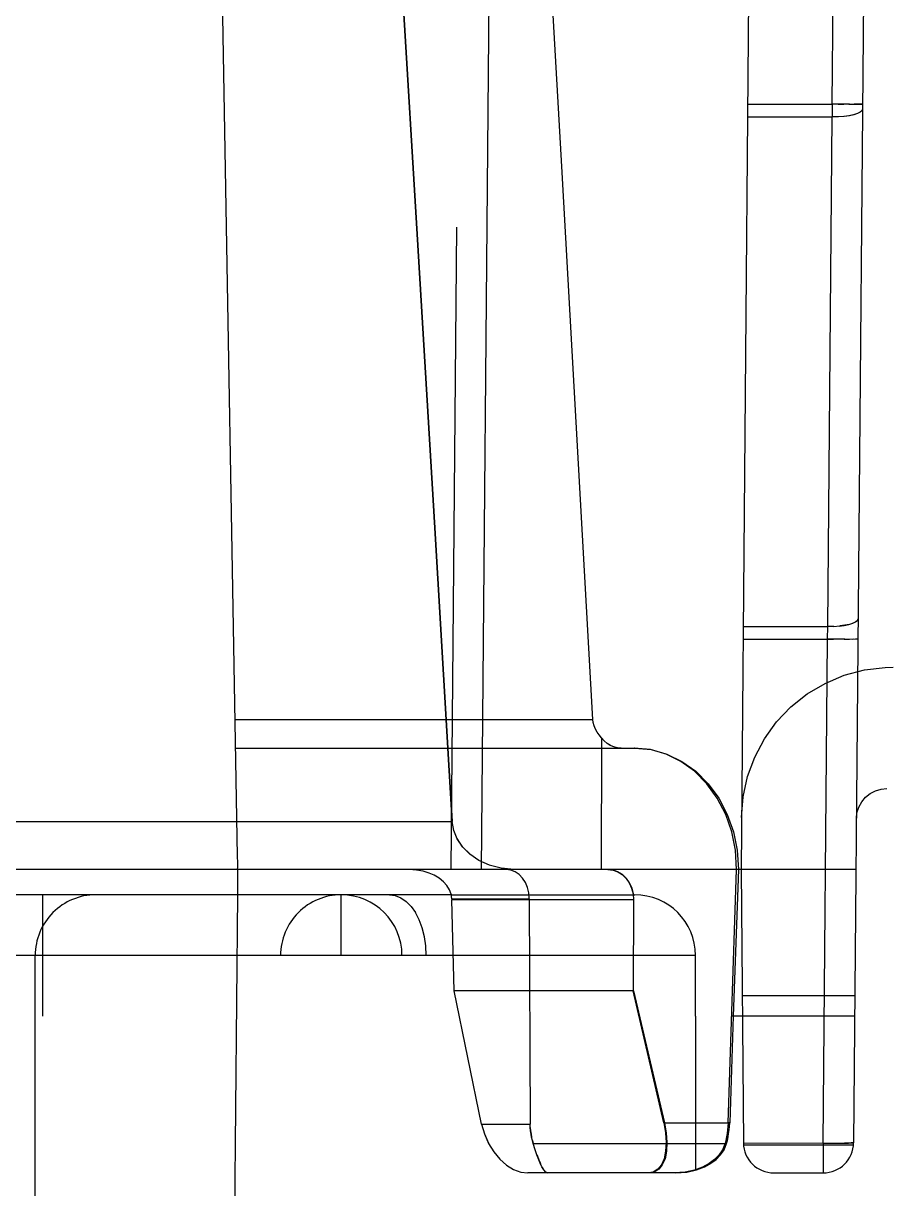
# Model space of a CAD drawing. Header units: millimetres. Extents: x -1 to 4489, y 0 to 1364.
# Drawn here: x 2405.49 to 2414.03, y 430.59 to 442.11 of the extents above; entities that cross this region are included whole.
import ezdxf

# ---------------------------------------------------------------- set-up
doc = ezdxf.new("R2010")
doc.units = ezdxf.units.MM
doc.linetypes.add('HIDDEN', pattern=[9.525, 6.35, -3.175])
doc.layers.add('DEFAULT_2', color=8, linetype='HIDDEN')

# ---------------------------------------------------------------- blocks, each defined once
blk = doc.blocks.new('A$C2FA92B4D')
at = {"color": 7, "linetype": 'Continuous'}
for p, q in [((28.375, 41.65), (28.375, 37.05)), ((21.076, 39.2), (20.588, 39.2)), ((20.588, 38.905), (20.588, 39.2)), ((21.858, 39.172), (21.952, 39.192)), ((21.952, 39.192), (22.058, 39.2)), ((22.058, 39.2), (23.506, 39.2)), ((23.309, 39.2), (23.33, 39.192)), ((23.33, 39.192), (23.349, 39.17)), ((23.576, 39.191), (23.506, 39.2)), ((23.647, 39.165), (23.576, 39.191)), ((21.619, 39.024), (21.662, 39.068)), ((21.662, 39.068), (21.715, 39.107)), ((21.715, 39.107), (21.78, 39.142)), ((21.78, 39.142), (21.858, 39.172)), ((23.349, 39.17), (23.367, 39.141)), ((23.367, 39.141), (23.384, 39.105)), ((23.384, 39.105), (23.416, 39.022)), ((23.717, 39.122), (23.647, 39.165)), ((23.783, 39.063), (23.717, 39.122)), ((23.844, 38.991), (23.783, 39.063)), ((21.558, 38.91), (21.584, 38.971)), ((21.584, 38.971), (21.619, 39.024)), ((23.416, 39.022), (23.434, 38.97)), ((23.434, 38.97), (23.453, 38.91)), ((23.895, 38.908), (23.844, 38.991)), ((20.108, 18.3), (20.288, 38.903)), ((21.376, 38.904), (20.588, 38.905)), ((21.4, 36.2), (21.376, 38.904)), ((21.538, 38.81), (21.543, 38.844)), ((21.543, 38.844), (21.55, 38.878)), ((21.55, 38.878), (21.558, 38.91)), ((23.453, 38.91), (23.462, 38.88)), ((23.462, 38.88), (23.469, 38.848)), ((23.469, 38.848), (23.475, 38.816)), ((23.935, 38.815), (23.895, 38.908)), ((21.528, 38.704), (21.53, 38.74)), ((21.53, 38.74), (21.533, 38.775)), ((21.533, 38.775), (21.538, 38.81)), ((23.475, 38.816), (23.48, 38.784)), ((23.48, 38.784), (23.482, 38.751)), ((23.482, 38.751), (23.483, 38.717)), ((23.493, 36.49), (23.483, 38.717)), ((23.963, 38.717), (23.935, 38.815)), ((23.963, 38.717), (24.233, 37.401)), ((21.528, 38.704), (21.443, 36.2)), ((21.387, 37.65), (21.492, 37.65)), ((21.426, 36.2), (21.476, 37.65)), ((24.233, 37.401), (24.257, 36.5)), ((25.35, 37.05), (25.35, 36.956)), ((25.35, 36.956), (25.351, 36.515)), ((23.493, 36.49), (23.497, 36.432)), ((23.497, 36.432), (23.51, 36.378)), ((24.258, 36.49), (24.257, 36.5)), ((24.257, 36.45), (27.775, 36.45)), ((24.258, 36.49), (24.265, 36.444)), ((24.265, 36.444), (24.282, 36.4)), ((25.351, 36.457), (25.35, 36.45)), ((25.351, 36.515), (25.351, 36.479)), ((25.351, 36.479), (25.351, 36.457)), ((26.375, 36.2), (26.377, 36.45)), ((23.51, 36.378), (23.53, 36.328)), ((23.53, 36.328), (23.558, 36.284)), ((24.282, 36.4), (24.307, 36.359)), ((24.307, 36.359), (24.34, 36.322)), ((24.34, 36.322), (24.383, 36.287)), ((21.244, 18.3), (21.4, 36.2)), ((21.4, 36.2), (28.575, 36.2)), ((21.443, 36.2), (21.455, 36.01)), ((23.558, 36.284), (23.592, 36.248)), ((23.592, 36.248), (23.631, 36.222)), ((23.631, 36.222), (23.674, 36.206)), ((23.674, 36.206), (23.719, 36.2)), ((24.383, 36.287), (24.433, 36.257)), ((24.433, 36.257), (24.483, 36.235)), ((24.483, 36.235), (24.54, 36.217)), ((24.54, 36.217), (24.607, 36.205)), ((24.607, 36.205), (24.683, 36.2)), ((26.375, 36.2), (26.372, 36.178)), ((26.372, 36.178), (26.371, 36.156)), ((26.371, 36.156), (26.371, 36.134)), ((26.371, 36.134), (26.372, 36.112)), ((26.372, 36.112), (26.374, 36.09)), ((26.374, 36.09), (26.377, 36.068)), ((26.377, 36.068), (26.585, 24.151)), ((21.455, 36.01), (21.491, 35.829)), ((21.491, 35.829), (21.551, 35.655)), ((20.254, 35.639), (20.236, 35.582)), ((20.26, 35.697), (20.254, 35.639)), ((21.551, 35.655), (21.634, 35.495)), ((20.207, 35.53), (20.169, 35.485)), ((20.236, 35.582), (20.207, 35.53)), ((21.634, 35.495), (21.737, 35.352)), ((20.014, 35.405), (19.96, 35.4)), ((20.071, 35.421), (20.014, 35.405)), ((20.123, 35.448), (20.071, 35.421)), ((20.169, 35.485), (20.123, 35.448)), ((21.737, 35.352), (21.858, 35.229)), ((21.858, 35.229), (21.994, 35.131)), ((21.994, 35.131), (22.141, 35.059)), ((22.141, 35.059), (22.294, 35.015)), ((22.294, 35.015), (22.455, 35)), ((26.396, 35), (22.455, 35)), ((22.587, 35), (22.623, 34.997)), ((22.623, 34.997), (22.658, 34.988)), ((22.658, 34.988), (22.692, 34.973)), ((22.692, 34.973), (22.723, 34.953)), ((22.723, 34.953), (22.752, 34.928)), ((22.752, 34.928), (22.777, 34.898)), ((22.779, 34.897), (22.803, 34.87)), ((22.803, 34.87), (22.823, 34.842)), ((22.823, 34.842), (22.839, 34.812)), ((22.839, 34.812), (22.852, 34.78)), ((22.852, 34.78), (22.86, 34.748)), ((22.86, 34.748), (22.863, 34.716)), ((22.863, 34.716), (23.171, 29.25)), ((23.171, 29.25), (23.48, 23.778)), ((20.499, 28.632), (20.499, 28.759))]:
    blk.add_line(p, q, dxfattribs=at)
at = {"color": 9, "linetype": 'Continuous'}
for p, q in [((21.85, 37.65), (21.85, 39.169)), ((20.294, 38.904), (20.288, 38.903)), ((20.288, 38.903), (20.294, 38.904)), ((21.376, 38.921), (20.289, 38.921)), ((20.311, 38.904), (20.294, 38.904)), ((20.294, 38.904), (20.311, 38.904)), ((20.339, 38.905), (20.311, 38.904)), ((20.311, 38.904), (20.339, 38.905)), ((20.376, 38.906), (20.339, 38.905)), ((20.339, 38.905), (20.376, 38.906)), ((20.421, 38.906), (20.376, 38.906)), ((20.53, 38.906), (20.421, 38.906)), ((20.588, 38.905), (20.53, 38.906)), ((20.588, 38.905), (20.545, 33.921)), ((23.453, 38.91), (21.543, 38.91)), ((23.963, 38.717), (23.483, 38.717)), ((22.164, 38.704), (21.528, 38.704)), ((21.85, 37.05), (70.45, 37.05)), ((24.512, 37.05), (24.516, 36.956)), ((24.516, 36.956), (24.529, 36.865)), ((25.35, 36.956), (25.35, 36.45)), ((24.529, 36.865), (24.551, 36.778)), ((24.551, 36.778), (24.581, 36.697)), ((24.581, 36.697), (24.618, 36.626)), ((24.661, 36.565), (24.618, 36.626)), ((24.709, 36.515), (24.661, 36.565)), ((22.462, 36.5), (24.257, 36.5)), ((24.258, 36.49), (23.493, 36.49)), ((24.762, 36.479), (24.709, 36.515)), ((24.817, 36.457), (24.762, 36.479)), ((24.873, 36.45), (24.817, 36.457)), ((23.965, 36.2), (23.811, 18.597)), ((69.425, 35.726), (24.253, 35.726)), ((26.401, 34.716), (22.863, 34.716)), ((20.245, 33.918), (20.25, 33.919)), ((20.251, 33.919), (20.245, 33.918)), ((20.269, 33.92), (20.25, 33.919)), ((20.298, 33.921), (20.267, 33.92)), ((20.336, 33.921), (20.293, 33.92)), ((20.381, 33.921), (20.329, 33.921)), ((20.374, 33.921), (20.484, 33.921)), ((20.431, 33.921), (20.545, 33.921)), ((20.545, 33.921), (20.487, 33.921)), ((20.545, 33.921), (20.543, 33.798)), ((21.38, 33.921), (20.545, 33.921)), ((20.265, 33.751), (20.292, 33.764)), ((20.296, 33.766), (20.267, 33.752)), ((20.292, 33.764), (20.328, 33.776)), ((20.334, 33.777), (20.296, 33.766)), ((20.328, 33.776), (20.373, 33.785)), ((20.379, 33.786), (20.334, 33.777)), ((20.373, 33.785), (20.425, 33.792)), ((20.43, 33.793), (20.379, 33.786)), ((20.485, 33.797), (20.425, 33.792)), ((20.482, 33.797), (20.543, 33.798)), ((20.543, 33.798), (20.499, 28.759)), ((21.379, 33.798), (20.543, 33.798)), ((20.243, 33.721), (20.249, 33.737)), ((20.249, 33.737), (20.243, 33.721)), ((20.267, 33.752), (20.249, 33.737)), ((20.249, 33.737), (20.265, 33.751)), ((20.199, 28.683), (20.205, 28.698)), ((20.205, 28.698), (20.222, 28.713)), ((20.205, 28.698), (20.221, 28.712)), ((20.221, 28.712), (20.248, 28.725)), ((20.222, 28.713), (20.25, 28.726)), ((20.248, 28.725), (20.284, 28.737)), ((20.25, 28.726), (20.287, 28.738)), ((20.284, 28.737), (20.329, 28.747)), ((20.287, 28.738), (20.333, 28.747)), ((20.329, 28.747), (20.381, 28.754)), ((20.333, 28.747), (20.384, 28.754)), ((20.381, 28.754), (20.441, 28.758)), ((20.438, 28.758), (20.499, 28.759)), ((21.335, 28.759), (20.499, 28.759)), ((20.199, 28.632), (20.283, 28.633)), ((20.205, 28.632), (20.199, 28.632)), ((20.223, 28.633), (20.205, 28.632)), ((20.252, 28.633), (20.223, 28.633)), ((20.335, 28.633), (20.252, 28.633)), ((20.328, 28.633), (20.499, 28.632)), ((20.441, 28.632), (20.385, 28.633)), ((20.499, 28.632), (20.408, 18.3)), ((21.334, 28.632), (20.499, 28.632))]:
    blk.add_line(p, q, dxfattribs=at)
at = {"color": 7, "linetype": 'Continuous'}
for centre, radius, start, end in [((20.588, 38.9), 0.3, 90, 179.5), ((21.076, 38.9), 0.3, 0.75, 90), ((25.35, 37.05), 0.6, 180, 270), ((27.775, 37.05), 0.6, 270, 0)]:
    blk.add_arc(centre, radius, start, end, dxfattribs=at)
at = {"layer": 'DEFAULT_2', "color": 8, "linetype": 'HIDDEN'}
for p, q in [((26.377, 36.45), (26.423, 41.65)), ((21.935, 39.192), (21.84, 39.171)), ((22.045, 39.2), (21.935, 39.192)), ((22.045, 39.2), (22.058, 39.2)), ((22.213, 39.164), (22.257, 39.191)), ((22.222, 39.164), (22.267, 39.191)), ((22.257, 39.191), (22.308, 39.2)), ((22.267, 39.191), (22.318, 39.2)), ((23.329, 39.192), (23.309, 39.2)), ((23.349, 39.172), (23.329, 39.192)), ((21.644, 39.066), (21.602, 39.022)), ((21.697, 39.105), (21.644, 39.066)), ((21.761, 39.141), (21.697, 39.105)), ((21.84, 39.171), (21.761, 39.141)), ((22.151, 39.059), (22.178, 39.119)), ((22.16, 39.059), (22.187, 39.119)), ((22.178, 39.119), (22.213, 39.164)), ((22.187, 39.119), (22.222, 39.164)), ((23.366, 39.142), (23.349, 39.172)), ((23.367, 39.141), (23.366, 39.142)), ((23.398, 39.069), (23.383, 39.107)), ((23.414, 39.025), (23.398, 39.069)), ((23.647, 39.165), (23.647, 39.165)), ((23.717, 39.122), (23.717, 39.122)), ((21.567, 38.97), (21.543, 38.91)), ((21.602, 39.022), (21.567, 38.97)), ((22.132, 38.899), (22.136, 38.985)), ((22.136, 38.985), (22.151, 39.059)), ((22.14, 38.899), (22.145, 38.984)), ((22.145, 38.984), (22.16, 39.059)), ((23.416, 39.022), (23.414, 39.025)), ((23.434, 38.97), (23.433, 38.972)), ((21.528, 38.844), (21.522, 38.81)), ((21.534, 38.878), (21.528, 38.844)), ((21.543, 38.91), (21.534, 38.878)), ((22.138, 38.804), (22.132, 38.899)), ((22.146, 38.804), (22.14, 38.899)), ((23.462, 38.88), (23.453, 38.91)), ((23.475, 38.816), (23.469, 38.848)), ((23.935, 38.815), (23.895, 38.907)), ((21.514, 38.74), (21.512, 38.704)), ((21.517, 38.775), (21.514, 38.74)), ((21.522, 38.81), (21.517, 38.775)), ((22.157, 38.704), (22.138, 38.804)), ((22.164, 38.704), (22.146, 38.804)), ((23.48, 38.784), (23.475, 38.816)), ((23.482, 38.751), (23.48, 38.784)), ((23.963, 38.717), (23.935, 38.815)), ((21.476, 37.65), (21.512, 38.704)), ((21.512, 38.704), (21.528, 38.704)), ((22.462, 37.4), (22.157, 38.704)), ((22.164, 38.704), (22.466, 37.4)), ((20.277, 37.65), (21.387, 37.65)), ((21.85, 37.65), (21.85, 37.05)), ((28.3, 37.65), (28.3, 36.45)), ((20.275, 37.45), (21.389, 37.45)), ((22.462, 37.4), (22.458, 36.5)), ((22.462, 37.4), (24.233, 37.4)), ((22.462, 36.5), (22.466, 37.4)), ((24.257, 36.45), (22.45, 36.45)), ((22.462, 36.5), (22.458, 36.5)), ((22.458, 36.5), (22.463, 36.44)), ((22.467, 36.441), (22.462, 36.5)), ((22.463, 36.44), (22.477, 36.385)), ((22.481, 36.385), (22.467, 36.441)), ((24.258, 36.49), (24.265, 36.444)), ((24.265, 36.444), (24.282, 36.4)), ((27.775, 36.45), (30.252, 36.45)), ((22.477, 36.385), (22.501, 36.333)), ((22.504, 36.333), (22.481, 36.385)), ((22.501, 36.333), (22.532, 36.288)), ((22.535, 36.288), (22.504, 36.333)), ((24.306, 36.359), (24.34, 36.322)), ((20.265, 36.2), (21.4, 36.2)), ((21.438, 36.01), (21.426, 36.2)), ((22.532, 36.288), (22.571, 36.251)), ((22.574, 36.251), (22.535, 36.288)), ((22.571, 36.251), (22.616, 36.223)), ((22.618, 36.223), (22.574, 36.251)), ((22.616, 36.223), (22.663, 36.206)), ((22.664, 36.206), (22.618, 36.223)), ((22.715, 36.2), (22.663, 36.206)), ((22.777, 34.898), (22.781, 36.2)), ((23.641, 36.2), (23.77, 36.187)), ((23.77, 36.187), (23.887, 36.158)), ((24.265, 36.2), (24.111, 18.597)), ((24.433, 36.257), (24.483, 36.235)), ((24.483, 36.235), (24.54, 36.217)), ((24.54, 36.217), (24.607, 36.205)), ((24.607, 36.205), (24.683, 36.2)), ((26.375, 36.2), (26.372, 36.178)), ((23.886, 36.158), (23.991, 36.11)), ((23.99, 36.11), (24.08, 36.048)), ((26.372, 36.112), (26.374, 36.09)), ((26.374, 36.09), (26.377, 36.068)), ((21.475, 35.829), (21.438, 36.01)), ((24.078, 36.049), (24.15, 35.978)), ((24.08, 36.048), (24.152, 35.976)), ((24.15, 35.978), (24.204, 35.898)), ((24.152, 35.976), (24.205, 35.895)), ((24.204, 35.898), (24.239, 35.813)), ((21.536, 35.655), (21.475, 35.829)), ((24.238, 35.814), (24.253, 35.726)), ((24.239, 35.813), (24.253, 35.726)), ((24.425, 32.822), (24.253, 35.726)), ((24.253, 35.726), (24.425, 32.822)), ((21.396, 35.687), (21.38, 35.483)), ((21.62, 35.495), (21.536, 35.655)), ((21.724, 35.352), (21.62, 35.495)), ((21.38, 35.483), (21.336, 35.281)), ((21.336, 35.281), (21.265, 35.089)), ((21.846, 35.229), (21.724, 35.352)), ((21.984, 35.131), (21.846, 35.229)), ((21.265, 35.089), (21.169, 34.907)), ((22.133, 35.059), (21.984, 35.131)), ((22.288, 35.015), (22.133, 35.059)), ((22.451, 35), (22.288, 35.015)), ((22.451, 35), (22.455, 35)), ((22.585, 35), (22.587, 35)), ((22.621, 34.997), (22.623, 34.997)), ((22.657, 34.988), (22.691, 34.973)), ((22.691, 34.973), (22.723, 34.953)), ((22.723, 34.953), (22.752, 34.928)), ((22.752, 34.928), (22.777, 34.898)), ((21.169, 34.907), (21.049, 34.741)), ((22.822, 34.843), (22.823, 34.842)), ((21.049, 34.741), (20.907, 34.592)), ((22.851, 34.78), (22.852, 34.78)), ((20.907, 34.592), (20.746, 34.464)), ((20.746, 34.464), (20.569, 34.36)), ((20.569, 34.36), (20.38, 34.28)), ((20.181, 34.227), (19.976, 34.202)), ((20.38, 34.28), (20.181, 34.227)), ((19.976, 34.202), (19.896, 34.2)), ((24.425, 32.822), (24.6, 29.917)), ((24.599, 29.917), (24.425, 32.822)), ((24.775, 27.013), (24.599, 29.917)), ((24.6, 29.917), (24.775, 27.013)), ((20.499, 28.632), (20.499, 28.759))]:
    blk.add_line(p, q, dxfattribs=at)
for centre, radius, start, end in [((21.076, 38.9), 0.3, 0.5, 0.75), ((22.45, 37.05), 0.6, 180, 270), ((25.35, 37.05), 0.6, 270, 0)]:
    blk.add_arc(centre, radius, start, end, dxfattribs=at)

msp = doc.modelspace()

# ---------------------------------------------------------------- block references
at = {"rotation": 180}
msp.add_blockref('A$C2FA92B4D', (2433.986, 469.942), dxfattribs=at)

doc.saveas('drawing.dxf')
